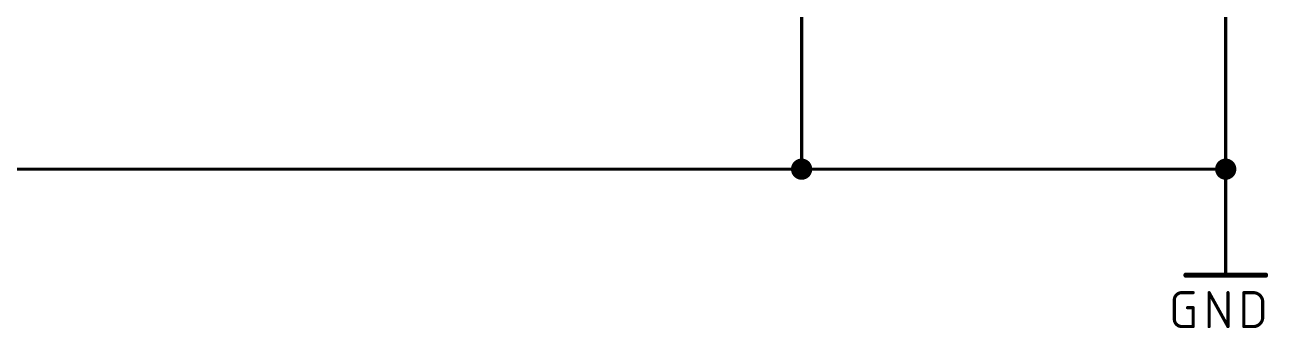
# Model space of a CAD drawing. Extents: x 0 to 264, y 0 to 180.
# Drawn here: x 160.9 to 220.5, y 45.7 to 60.3 of the extents above; entities that cross this region are included whole.
import ezdxf

# ---------------------------------------------------------------- set-up
doc = ezdxf.new("R2010")
doc.units = 0
for name, color, linetype in [('91', 122, 'CONTINUOUS'), ('94', 12, 'CONTINUOUS'), ('96', 251, 'CONTINUOUS')]:
    doc.layers.add(name, color=color, linetype=linetype)

msp = doc.modelspace()

# ---------------------------------------------------------------- linework, layer by layer
at = {"layer": '91', "const_width": 0.1524}
for points in [[(218.44, 154.94), (218.44, 53.34)], [(198.12, 78.74), (198.12, 53.34)], [(63.5, 53.34), (198.12, 53.34)], [(198.12, 53.34), (218.44, 53.34)], [(218.44, 53.34), (218.44, 50.8)]]:
    msp.add_lwpolyline(points, dxfattribs=at)
at = {"layer": '91'}
for points, const_width in [([(198.12, 53.086, 1), (198.12, 53.594, 1), (198.12, 53.086)], 0.508), ([(218.44, 53.086, 1), (218.44, 53.594, 1), (218.44, 53.086)], 0.508), ([(198.12, 53.3781, 1), (198.12, 53.3019)], 0.0762), ([(198.0819, 53.34, 1), (198.1581, 53.34)], 0.0762), ([(198.12, 53.3019, 1), (198.12, 53.3781)], 0.0762), ([(218.4781, 53.34, 1), (218.4019, 53.34)], 0.0762), ([(218.4019, 53.34, 1), (218.4781, 53.34)], 0.0762), ([(218.44, 53.3019, 1), (218.44, 53.3781)], 0.0762), ([(218.4019, 50.8, 1), (218.4781, 50.8)], 0.0762)]:
    msp.add_lwpolyline(points, format="xyb", dxfattribs=dict(at, const_width=const_width))
at = {"layer": '94'}
for points, const_width in [([(218.44, 50.8), (218.44, 48.26)], 0.1524), ([(216.535, 48.26), (220.345, 48.26)], 0.254)]:
    msp.add_lwpolyline(points, dxfattribs=dict(at, const_width=const_width))
for points, const_width in [([(218.4781, 50.8, 1), (218.4019, 50.8)], 0.0762), ([(216.535, 48.3235, 1), (216.535, 48.1965)], 0.127), ([(218.4019, 48.26, 1), (218.4781, 48.26)], 0.0762), ([(220.345, 48.1965, 1), (220.345, 48.3235)], 0.127)]:
    msp.add_lwpolyline(points, format="xyb", dxfattribs=dict(at, const_width=const_width))
at = {"layer": '96'}
for points, const_width in [([(216.3374, 47.4218, 0.4142), (215.9762, 47.0606)], 0.1524), ([(216.0143, 47.0606, 1), (215.9381, 47.0606)], 0.0762), ([(215.9381, 47.0606, 1), (216.0143, 47.0606)], 0.0762), ([(216.3374, 47.4599, 1), (216.3374, 47.3837)], 0.0762), ([(216.3374, 47.3837, 1), (216.3374, 47.4599)], 0.0762), ([(216.8793, 47.3837, 1), (216.8793, 47.4599)], 0.0762), ([(217.6816, 47.4218, 1), (217.6054, 47.4218)], 0.0762), ([(217.6768, 47.4403, 1), (217.6102, 47.4033)], 0.0762), ([(218.5847, 47.4218, 1), (218.5085, 47.4218)], 0.0762), ([(219.349, 47.4218, 1), (219.2728, 47.4218)], 0.0762), ([(219.3109, 47.4599, 1), (219.3109, 47.3837)], 0.0762), ([(220.214, 46.9702, 0.4142), (219.7624, 47.4218)], 0.1524), ([(219.7624, 47.4599, 1), (219.7624, 47.3837)], 0.0762), ([(219.7624, 47.3837, 1), (219.7624, 47.4599)], 0.0762), ([(216.6084, 46.7374, 1), (216.6084, 46.6612)], 0.0762), ([(216.9174, 46.6993, 1), (216.8412, 46.6993)], 0.0762), ([(216.8793, 46.6612, 1), (216.8793, 46.7374)], 0.0762), ([(220.2521, 46.9702, 1), (220.1759, 46.9702)], 0.0762), ([(220.1759, 46.9702, 1), (220.2521, 46.9702)], 0.0762), ([(215.9762, 46.1574, 0.4142), (216.3374, 45.7962)], 0.1524), ([(216.0143, 46.1574, 1), (215.9381, 46.1574)], 0.0762), ([(215.9381, 46.1574, 1), (216.0143, 46.1574)], 0.0762), ([(216.3374, 45.8343, 1), (216.3374, 45.7581)], 0.0762), ([(216.3374, 45.7581, 1), (216.3374, 45.8343)], 0.0762), ([(216.8793, 45.7581, 1), (216.8793, 45.8343)], 0.0762), ([(219.3109, 45.8343, 1), (219.3109, 45.7581)], 0.0762), ([(219.7624, 45.7962, 0.4142), (220.214, 46.2478)], 0.1524), ([(219.7624, 45.8343, 1), (219.7624, 45.7581)], 0.0762), ([(219.7624, 45.7581, 1), (219.7624, 45.8343)], 0.0762), ([(220.2521, 46.2478, 1), (220.1759, 46.2478)], 0.0762), ([(220.1759, 46.2478, 1), (220.2521, 46.2478)], 0.0762), ([(216.8412, 45.7962, 1), (216.9174, 45.7962)], 0.0762), ([(217.6054, 45.7962, 1), (217.6816, 45.7962)], 0.0762), ([(218.5085, 45.7962, 1), (218.5847, 45.7962)], 0.0762), ([(218.5133, 45.7777, 1), (218.5799, 45.8147)], 0.0762), ([(219.2728, 45.7962, 1), (219.349, 45.7962)], 0.0762)]:
    msp.add_lwpolyline(points, format="xyb", dxfattribs=dict(at, const_width=const_width))
at = {"layer": '96', "const_width": 0.1524}
for points in [[(215.9762, 46.1574), (215.9762, 47.0606)], [(216.3374, 47.4218), (216.8793, 47.4218)], [(217.6435, 45.7962), (217.6435, 47.4218)], [(217.6435, 47.4218), (218.5466, 45.7962)], [(218.5466, 45.7962), (218.5466, 47.4218)], [(219.3109, 45.7962), (219.3109, 47.4218)], [(219.3109, 47.4218), (219.7624, 47.4218)], [(216.6084, 46.6993), (216.8793, 46.6993)], [(216.8793, 46.6993), (216.8793, 45.7962)], [(220.214, 46.9702), (220.214, 46.2478)], [(216.8793, 45.7962), (216.3374, 45.7962)], [(219.7624, 45.7962), (219.3109, 45.7962)]]:
    msp.add_lwpolyline(points, dxfattribs=at)

doc.saveas('drawing.dxf')
